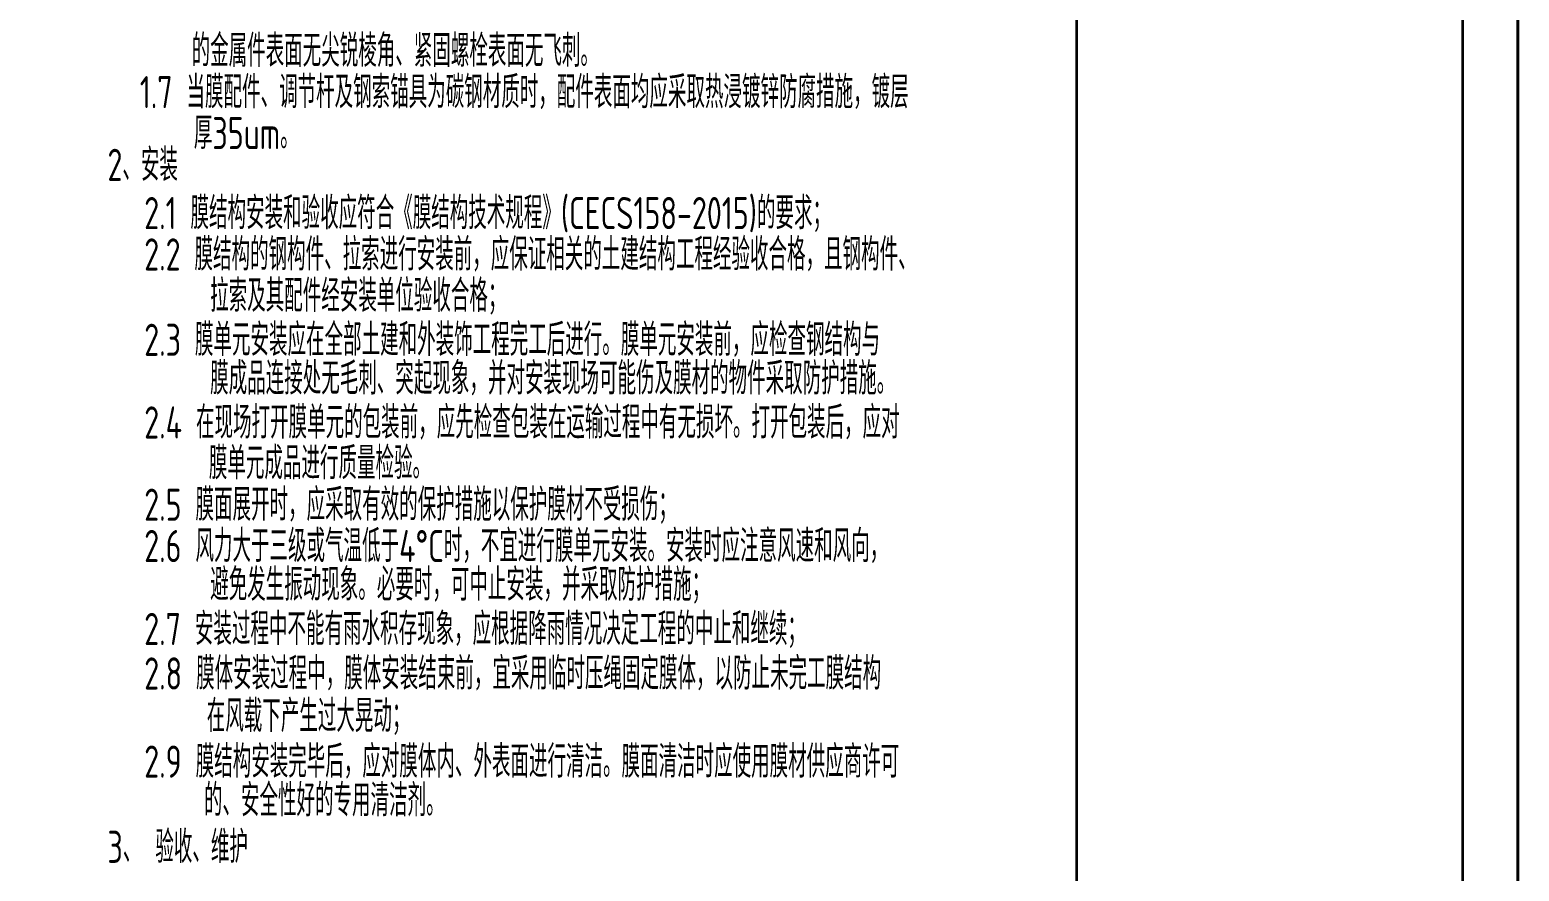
# Model space of a CAD drawing. Header units: millimetres. Extents: x -145765 to 32960, y 14307 to 133157.
# Drawn here: x -61554 to -56152, y 64710 to 67761 of the extents above; entities that cross this region are included whole.
import ezdxf
from ezdxf.enums import TextEntityAlignment as Align

# ---------------------------------------------------------------- set-up
doc = ezdxf.new("R2010")
doc.units = ezdxf.units.MM
doc.header["$LTSCALE"] = 1000
doc.layers.add('0-cxFrame', color=155, linetype='Continuous')
doc.layers.add('A-TEXT', color=61, linetype='Continuous')
doc.layers.add('0-cxText', color=131, linetype='Continuous', lineweight=25)
doc.styles.add('cx_tuming', font='')
doc.styles.add('cx_tuqian1', font='')
doc.styles.add('DIM', font='gbenor.shx', dxfattribs={"width": 0.72, "bigfont": 'gbcbig.shx'})
doc.styles.add('黑体', font='@TSSDENG', dxfattribs={"width": 0.9, "bigfont": '@TSSDCHN'})
doc.styles.get('cx_tuming').set_extended_font_data('SimHei')
doc.styles.get('cx_tuqian1').set_extended_font_data('SimSun')

# ---------------------------------------------------------------- blocks, each defined once
blk = doc.blocks.new('zjcx_T1(Dragon)')
at = {"layer": '0-cxFrame', "const_width": 50}
blk.add_lwpolyline([(-7000, 0), (0, 0), (0, 57400), (-7000, 57400)], close=True, dxfattribs=at)
blk = doc.blocks.new('TK22.A1 L(Dragon)')
at = {"layer": '0-cxFrame', "color": 7, "const_width": 0.5}
blk.add_lwpolyline([(0, 0), (-841, 0), (-841, 594), (0, 594)], close=True, dxfattribs=at)
at = {"layer": '0-cxFrame', "const_width": 0.5}
for points in [[(-80, 10), (-821, 10), (-821, 584), (-80, 584)], [(-10, 10), (-80, 10), (-80, 584), (-10, 584)]]:
    blk.add_lwpolyline(points, close=True, dxfattribs=at)
at = {"layer": '0-cxFrame', "xscale": 0.01, "yscale": 0.01, "zscale": 0.01}
blk.add_blockref('zjcx_T1(Dragon)', (-10, 10), dxfattribs=at)
at = {"style": '黑体', "flags": 4}
blk.add_attdef('图幅', text='', height=3.3, dxfattribs=at).set_placement((-40, 3), align=Align.RIGHT)
at = {"layer": '0-cxText', "flags": 4}
for tag, height, style, p in [('建设单位', 3.5, 'cx_tuming', (-45, 240)), ('项目名称', 3.5, 'cx_tuming', (-45, 210)), ('子项名称', 3.5, 'cx_tuming', (-45, 180)), ('工程编号', 3.3, 'cx_tuqian1', (-35, 165)), ('图名1', 3.5, 'cx_tuming', (-45, 87)), ('图名2', 3.5, 'cx_tuming', (-45, 79)), ('图名3', 3.5, 'cx_tuming', (-45, 71)), ('出图日期', 3.3, 'cx_tuqian1', (-39, 60)), ('专业', 3.3, 'cx_tuqian1', (-55, 52)), ('图号', 3.3, 'cx_tuqian1', (-55, 44)), ('版次', 3.3, 'cx_tuqian1', (-20, 44))]:
    blk.add_attdef(tag, text='', height=height, dxfattribs=dict(at, style=style)).set_placement(p, align=Align.MIDDLE)
at = {"layer": 'Defpoints', "color": 6, "flags": 4}
for tag, height, style, p in [('tufu', 3.3, '黑体', (-12, 12)), ('dwfname', 4, 'cx_tuqian1', (-80, 3))]:
    blk.add_attdef(tag, text='', height=height, dxfattribs=dict(at, style=style)).set_placement(p, align=Align.RIGHT)

msp = doc.modelspace()

# ---------------------------------------------------------------- block references
at = {"layer": '0-cxFrame', "xscale": 20, "yscale": 20, "zscale": 20}
msp.add_blockref('TK22.A1 L(Dragon)', (-56157.1, 59193.5), dxfattribs=at)

# ---------------------------------------------------------------- texts
at = {"layer": 'A-TEXT', "lineweight": 9, "style": 'DIM', "width": 0.8}
for s, height, p in [('的金属件表面无尖锐棱角、紧固螺栓表面无飞刺。', 116.593, (-60967.4, 67685)), ('1.7 当膜配件、调节杆及钢索锚具为碳钢材质时，配件表面均应采取热浸镀锌防腐措施，镀层', 116.593, (-61155.3, 67535.1)), ('厚35um。', 116.59, (-60959.3, 67386.5)), ('2、安装', 116.59, (-61272.7, 67271.3)), ('2.1 膜结构安装和验收应符合《膜结构技术规程》(CECS158-2015)的要求；', 116.593, (-61139.4, 67096.4)), ('2.2 膜结构的钢构件、拉索进行安装前，应保证相关的土建结构工程经验收合格，且钢构件、', 116.593, (-61139.4, 66946.5)), ('拉索及其配件经安装单位验收合格；', 116.593, (-60900.1, 66796.6)), ('2.3 膜单元安装应在全部土建和外装饰工程完工后进行。膜单元安装前，应检查钢结构与', 116.593, (-61139.4, 66636.9)), ('膜成品连接处无毛刺、突起现象，并对安装现场可能伤及膜材的物件采取防护措施。', 116.593, (-60900.1, 66496.8)), ('2.4 在现场打开膜单元的包装前，应先检查包装在运输过程中有无损坏。打开包装后，应对', 116.593, (-61139.4, 66337.1)), ('膜单元成品进行质量检验。', 116.593, (-60904.8, 66189.6)), ('2.5 膜面展开时，应采取有效的保护措施以保护膜材不受损伤；', 116.593, (-61139.4, 66039)), ('2.6 风力大于三级或气温低于4%%dC时，不宜进行膜单元安装。安装时应注意风速和风向，', 116.593, (-61139.4, 65889.1)), ('避免发生振动现象。必要时，可中止安装，并采取防护措施；', 116.593, (-60900.1, 65749)), ('2.7 安装过程中不能有雨水积存现象，应根据降雨情况决定工程的中止和继续；', 116.593, (-61139.4, 65588.3)), ('2.8 膜体安装过程中，膜体安装结束前，宜采用临时压绳固定膜体，以防止未完工膜结构', 116.593, (-61139.4, 65427)), ('在风载下产生过大晃动；', 116.593, (-60912.5, 65272.8)), ('2.9 膜结构安装完毕后，应对膜体内、外表面进行清洁。膜面清洁时应使用膜材供应商许可', 116.593, (-61139.4, 65107.5)), ('的、安全性好的专用清洁剂。', 116.593, (-60922.7, 64967.2)), ('3、 验收、维护', 116.59, (-61272.7, 64798.2))]:
    msp.add_text(s, height=height, dxfattribs=at).set_placement(p, align=Align.MIDDLE_LEFT)

doc.saveas('drawing.dxf')
